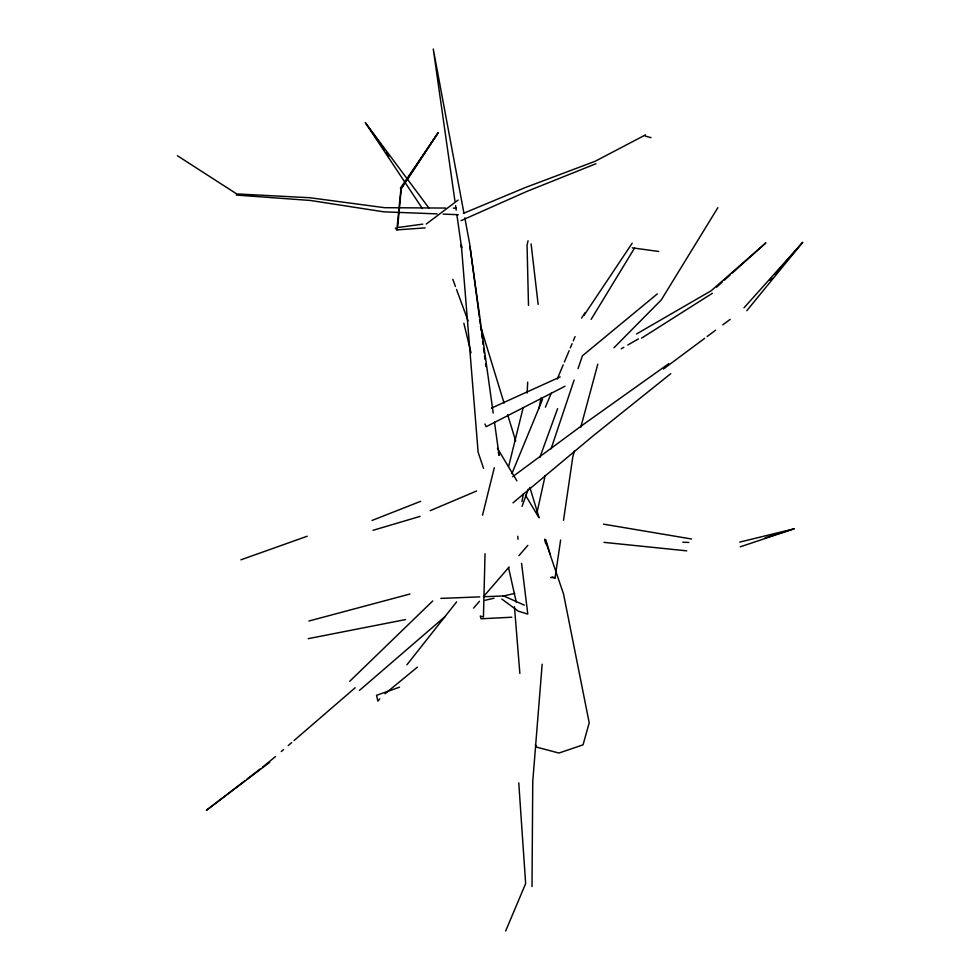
<?xml version="1.0" encoding="UTF-8"?>
<svg xmlns="http://www.w3.org/2000/svg" width="980" height="980" viewBox="0 0 980 980"><rect width="100%" height="100%" fill="white"/><g stroke="black" fill="none" stroke-linecap="round" stroke-linejoin="round"><path stroke-width="1.47" d="M532.005 886.557L532.753 781.452L542.161 664.207M485.039 553.737L483.434 617.008L480.274 616.004L480.996 618.784L511.793 617.229M527.13 393.066L527.693 382.151M425.136 227.887L396.827 229.896L400.943 188.993L438.232 132.631L400.379 188.209M550.527 577.453L555.06 577.894L560.621 540.029M563.512 520.331L572.835 456.717L574.427 450.837M521.96 501.54L523.332 494.03M539.037 408.452L540.972 397.941M537.028 512.54L545.199 475.471M551.091 448.791L574.121 380.044M528.048 240.762L527.056 245.061L528.49 305.344M508.632 466.443L523.21 407.521M482.528 515.186L494.288 467.754M580.76 427.329L597.812 364.131M578.041 368.615L582.451 355.765L657.372 293.853M522.046 506.354L528.318 489.118M539.821 457.525L557.596 408.685M511.879 473.622L542.565 399.276M545.395 407.178L551.336 393.066M557.265 378.966L563.194 364.854M564.382 362.024L569.123 350.742M570.311 347.912L572.087 343.686M573.276 340.856L575.052 336.63M583.945 315.462L632.173 243.236M505.668 931L525.648 883.58L518.763 782.873M591.124 319.394L634.55 248.075M717.862 207.686L661.28 299.917L613.946 347.802M581.569 318.096L585.134 312.632M438.232 132.631L401.286 188.54L397.611 227.544L422.76 224.138M406.921 664.783L456.631 601.867M379.738 698.875L377.925 701.153L376.516 695.31L399.509 687.188M746.809 310.685L802.62 242.415L743.992 307.818M473.56 608.139L479.477 601.291M483.422 596.722L509.086 567.065M518.947 555.648L527.828 545.382M769.79 280.207L771.774 277.916M774.764 274.474L802.62 242.415M349.738 681.284L432.744 600.948M716.625 287.14L722.223 282.105M724.465 280.096L730.063 275.062M732.305 273.04L765.895 242.844L711.113 290.791L636.535 333.972M275.503 756.56L262.591 767.132M281.272 751.574L283.588 749.577M288.206 745.584L291.673 742.595M293.976 740.598L355.177 687.764M359.415 690.447L445.128 616.518M513.005 502.826L593.365 435.659L670.749 373.674M385.03 693.742L417.407 667.147M244.657 780.913L206.4 810.301L269.757 762.305M247.058 779.076L260.202 768.969M426.288 224.004L458.101 200.079M663.436 369.007L704.669 338.345M707.095 336.544L715.584 330.223M722.86 324.821L730.137 319.407M512.663 476.684L583.86 424.12L668.74 363.69M641.606 338.125L712.362 293.277M621.198 348.782L623.844 347.263M627.812 344.997L638.397 338.933M565.056 386.206L486.129 426.729L484.978 424.009M491.384 408.133L560.193 376.92M461.041 220.647L526.64 191.517L595.938 163.734M430.22 510.666L476.599 491.005M463.418 213.358L525.317 187.548L595.142 161.284L645.502 134.873M372.02 520.454L420.653 501.331M240.896 559.825L307.193 536.244M740.231 546.816L794.094 528.82L739.765 542.087M765.025 537.824L794.094 528.82M373.025 530.315L420.126 516.374M308.908 621.026L409.91 594.027M485.174 600.262L494.018 598.216M502.863 596.171L514.647 593.439M308.186 638.678L405.475 619.593M440.841 598.4L479.747 596.881M484.243 596.71L503.696 595.95L524.361 605.162M445.667 208.066L384.491 207.686L309.937 197.739L236.707 193.93L177.38 155.71M453.311 208.115L456.374 208.128M682.815 542.246L688.854 542.43M437.055 213.885L383.915 211.839L310.256 200.447L236.254 195.057M443.132 214.118L458.309 214.706M603.962 542.357L686.711 550.846M632.21 247.83L658.744 251.48M603.521 524.153L691.586 539M645.195 136.085L651.088 137.666M552.193 576.914L555.06 577.894M501.821 599.062L518.298 611.189L527.791 614.08L521.568 563.316M395.369 228.034L396.827 229.896M422.392 208.581L365.381 122.708L428.836 207.932M365.381 122.708L384.626 149.879M386.377 152.341L388.999 156.053M535.374 744.825L536.954 747.238L558.931 753.044L583.051 744.837L589.213 722.86L563.512 593.892L544.904 539.306M497.424 448.289L516.913 480.862M525.488 495.194L538.743 517.354M483.52 468.293L478.13 452.233L461.298 244.584L461.592 247.818L456.864 214.681M452.809 279.325L455.443 286.515M456.496 289.382L468.097 320.974M480.531 326.303L504.1 403.16M507.665 414.761L515.652 440.865M529.837 487.366L539.135 517.881M545.774 539.674L550.209 554.202M498.293 452.576L499.114 455.382L494.471 422.135M463.846 323.216L471 352.8M508.51 567.469L516.338 602.455M544.733 539.343L545.688 543.765M463.981 213.371L433.258 49L454.941 201.121M464.826 217.854L469.567 243.261L479.404 317.202M455.577 205.641L456.227 210.161M470.008 246.85L493.21 413.07M479.698 319.627L480.298 324.172M480.604 326.254L481.205 330.787M481.609 333.8L482.209 338.333M482.613 341.346L483.005 344.36M483.532 348.427L484.132 352.984M484.537 356.01L485.014 359.452M485.553 363.592L485.958 366.63M531.099 243.934L538.143 304.425M514.451 606.694L519.853 673.407M517.759 536.256L517.991 539.282"/></g></svg>
